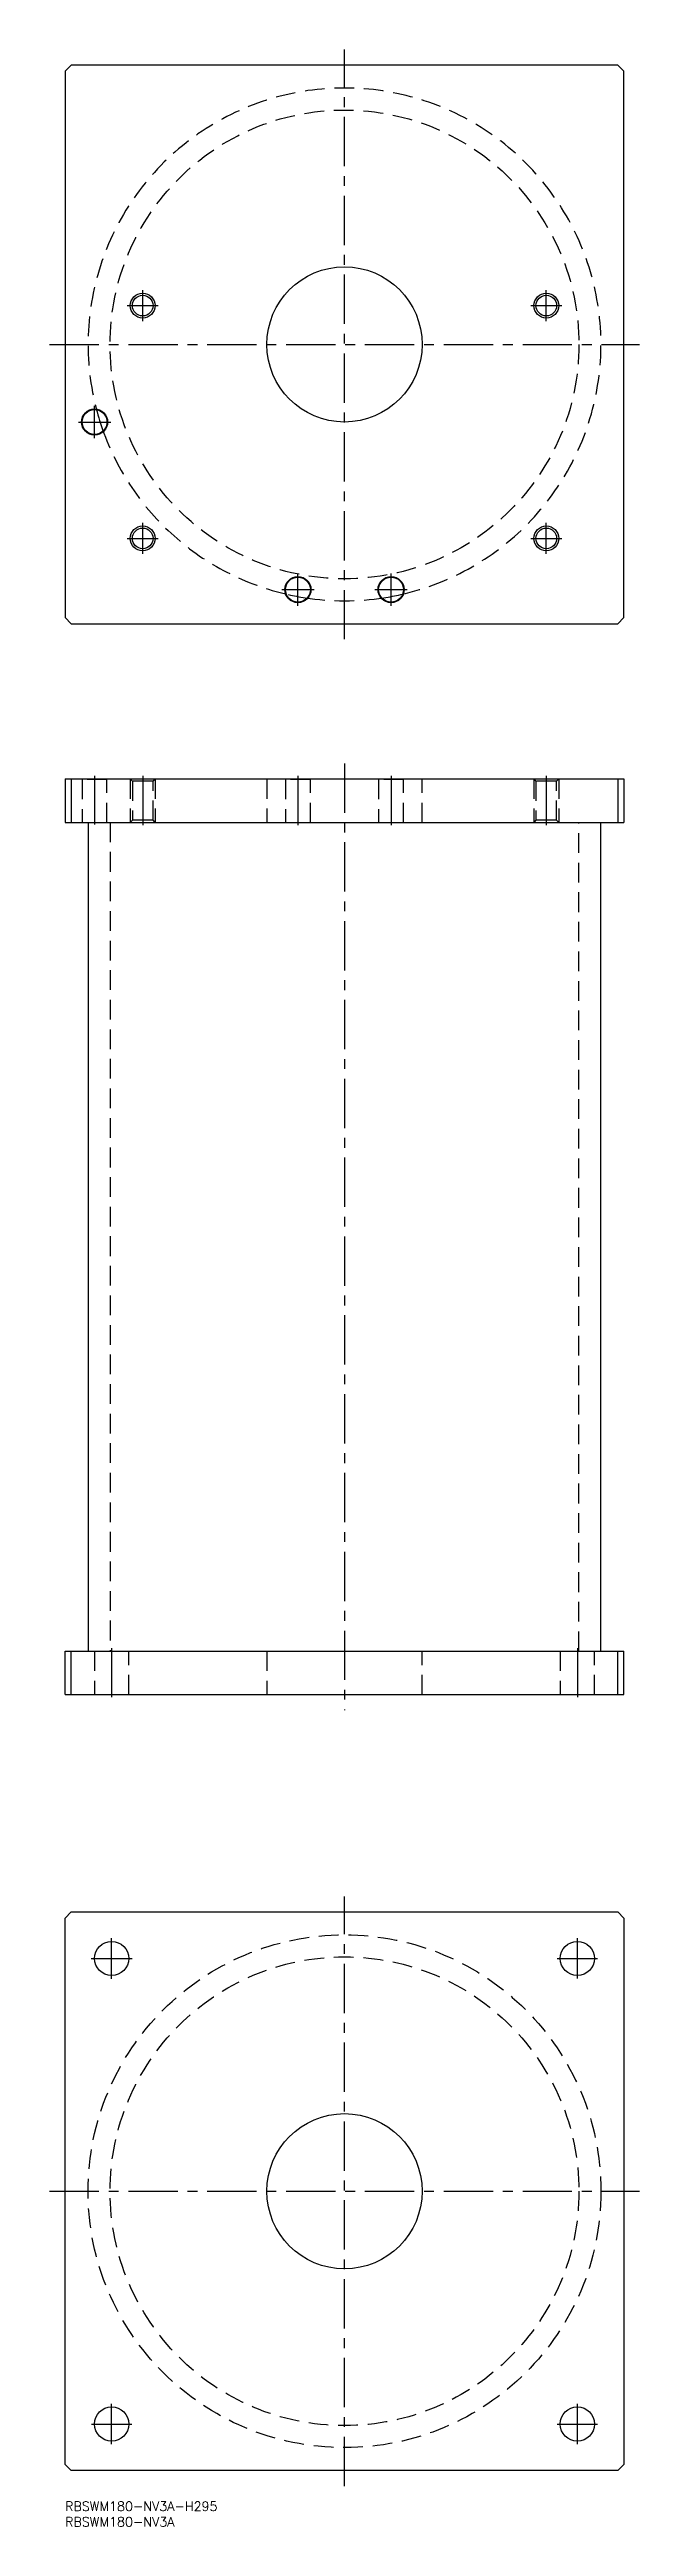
# Model space of a CAD drawing. Extents: x -5 to 185, y -8 to 790.
import ezdxf

# ---------------------------------------------------------------- set-up
doc = ezdxf.new("R2010")
doc.units = 0
doc.header["$LTSCALE"] = 0.5
doc.linetypes.add('CENTER', pattern=[50.8, 31.75, -6.35, 6.35, -6.35])
doc.linetypes.add('DASHED', pattern=[19.05, 12.7, -6.35])
for name, color, linetype in [('MSM_CENTER', 1, 'CENTER'), ('MSM_CONTINUOUS', 7, 'CONTINUOUS'), ('MSM_DASHED', 4, 'DASHED'), ('MSM_NARROW', 5, 'CONTINUOUS'), ('MSM_PART_NUMBER', 7, 'CONTINUOUS')]:
    doc.layers.add(name, color=color, linetype=linetype)
doc.styles.get("Standard").update_dxf_attribs({"font": 'txt.shx', "height": 3, "bigfont": 'bigfont.shx'})

msp = doc.modelspace()

# ---------------------------------------------------------------- linework, layer by layer
at = {"layer": 'MSM_CENTER'}
for p, q in [((90, 600), (90, 790)), ((25, 702.5), (25, 712.5)), ((155, 702.5), (155, 712.5)), ((20, 707.5), (30, 707.5)), ((150, 707.5), (160, 707.5)), ((-5, 695), (185, 695)), ((9.5, 664.8), (9.5, 675.2)), ((4.3, 670), (14.7, 670)), ((20, 632.5), (30, 632.5)), ((25, 627.5), (25, 637.5)), ((150, 632.5), (160, 632.5)), ((155, 627.5), (155, 637.5)), ((69.8, 616), (80.2, 616)), ((75, 610.8), (75, 621.2)), ((99.8, 616), (110.2, 616)), ((105, 610.8), (105, 621.2)), ((90, 560), (90, 255)), ((9.5, 556), (9.5, 540.3)), ((25, 556), (25, 540)), ((75, 556), (75, 540)), ((105, 556), (105, 540)), ((155, 556), (155, 540)), ((15, 275), (15, 259)), ((165, 275), (165, 259)), ((90, 5), (90, 195)), ((15, 168.44), (15, 181.56)), ((165, 168.5), (165, 181.5)), ((8.44, 175), (21.56, 175)), ((158.5, 175), (171.5, 175)), ((-5, 100), (185, 100)), ((8.5, 25), (21.5, 25)), ((15, 18.5), (15, 31.5)), ((158.5, 25), (171.5, 25)), ((165, 18.5), (165, 31.5))]:
    msp.add_line(p, q, dxfattribs=at)
at = {"layer": 'MSM_CONTINUOUS'}
for p, q in [((2, 785), (0, 783)), ((0, 783), (0, 607)), ((178, 785), (2, 785)), ((180, 783), (178, 785)), ((180, 607), (180, 783)), ((0, 607), (2, 605)), ((178, 605), (180, 607)), ((2, 605), (178, 605)), ((0, 555), (0, 541)), ((0, 555), (180, 555)), ((2, 555), (2, 541)), ((178, 555), (178, 541)), ((180, 555), (180, 541)), ((0, 541), (180, 541)), ((7.4, 541), (7.4, 274)), ((172.6, 274), (172.6, 541)), ((0, 260), (0, 274)), ((0, 274), (180, 274)), ((2, 260), (2, 274)), ((178, 260), (178, 274)), ((180, 260), (180, 274)), ((0, 260), (180, 260)), ((0, 188), (2, 190)), ((0, 12), (0, 188)), ((2, 190), (178, 190)), ((178, 190), (180, 188)), ((180, 188), (180, 12)), ((2, 10), (0, 12)), ((178, 10), (2, 10)), ((180, 12), (178, 10))]:
    msp.add_line(p, q, dxfattribs=at)
for centre, radius in [((90, 695), 25), ((25, 707.5), 3.3235), ((155, 707.5), 3.3235), ((9.5, 670), 4.2), ((9.5, 670), 4), ((25, 632.5), 3.3235), ((155, 632.5), 3.3235), ((75, 616), 4.2), ((75, 616), 4), ((105, 616), 4.2), ((105, 616), 4), ((15, 175), 5.5), ((165, 175), 5.5), ((90, 100), 25), ((15, 25), 5.5), ((165, 25), 5.5)]:
    msp.add_circle(centre, radius, dxfattribs=at)
for start, end in [(193.8760225, 199.3563251), (257.3287305, 261.1693355), (278.8306645, 282.6712695)]:
    msp.add_arc((90, 695), 82.6, start, end, dxfattribs=at)
at = {"layer": 'MSM_DASHED'}
for p, q in [((5.3, 555), (5.5, 554.8)), ((5.5, 554.8), (5.5, 541)), ((13.5, 554.8), (5.5, 554.8)), ((13.5, 554.8), (13.7, 555)), ((13.5, 541), (13.5, 554.8)), ((21, 555), (21.6765, 554.3235)), ((21, 555), (21, 541)), ((21.6765, 554.3235), (21.6765, 541.6765)), ((28.3235, 554.3235), (21.6765, 554.3235)), ((28.3235, 554.3235), (29, 555)), ((28.3235, 541.6765), (28.3235, 554.3235)), ((29, 555), (29, 541)), ((65, 555), (65, 541)), ((70.8, 555), (71, 554.8)), ((71, 554.8), (71, 541)), ((79, 554.8), (71, 554.8)), ((79, 554.8), (79.2, 555)), ((79, 541), (79, 554.8)), ((100.8, 555), (101, 554.8)), ((101, 554.8), (101, 541)), ((109, 554.8), (101, 554.8)), ((109, 554.8), (109.2, 555)), ((109, 541), (109, 554.8)), ((115, 541), (115, 555)), ((151, 555), (151.6765, 554.3235)), ((151, 555), (151, 541)), ((151.6765, 554.3235), (151.6765, 541.6765)), ((158.3235, 554.3235), (151.6765, 554.3235)), ((158.3235, 554.3235), (159, 555)), ((158.3235, 541.6765), (158.3235, 554.3235)), ((159, 555), (159, 541)), ((14.5, 541), (14.5, 274)), ((21.6765, 541.6765), (21, 541)), ((28.3235, 541.6765), (21.6765, 541.6765)), ((29, 541), (28.3235, 541.6765)), ((151.6765, 541.6765), (151, 541)), ((158.3235, 541.6765), (151.6765, 541.6765)), ((159, 541), (158.3235, 541.6765)), ((165.5, 274), (165.5, 541)), ((9.5, 274), (9.5, 260)), ((20.5, 260), (20.5, 274)), ((65, 274), (65, 260)), ((115, 260), (115, 274)), ((159.5, 274), (159.5, 260)), ((170.5, 260), (170.5, 274))]:
    msp.add_line(p, q, dxfattribs=at)
for centre, radius in [((90, 695), 75.5), ((90, 100), 82.6), ((90, 100), 75.5)]:
    msp.add_circle(centre, radius, dxfattribs=at)
for start, end in [(282.6712695, 195.1489793), (199.3563251, 257.3287305), (261.1693355, 278.8306645)]:
    msp.add_arc((90, 695), 82.6, start, end, dxfattribs=at)
at = {"layer": 'MSM_NARROW'}
for centre in [(25, 707.5), (155, 707.5), (25, 632.5), (155, 632.5)]:
    msp.add_circle(centre, 4, dxfattribs=at)

# ---------------------------------------------------------------- texts
at = {"layer": 'MSM_PART_NUMBER'}
for s, p in [('RBSWM180-NV3A-H295', (0, -3)), ('RBSWM180-NV3A', (0, -8))]:
    msp.add_text(s, height=3, dxfattribs=at).set_placement(p)

doc.saveas('drawing.dxf')
